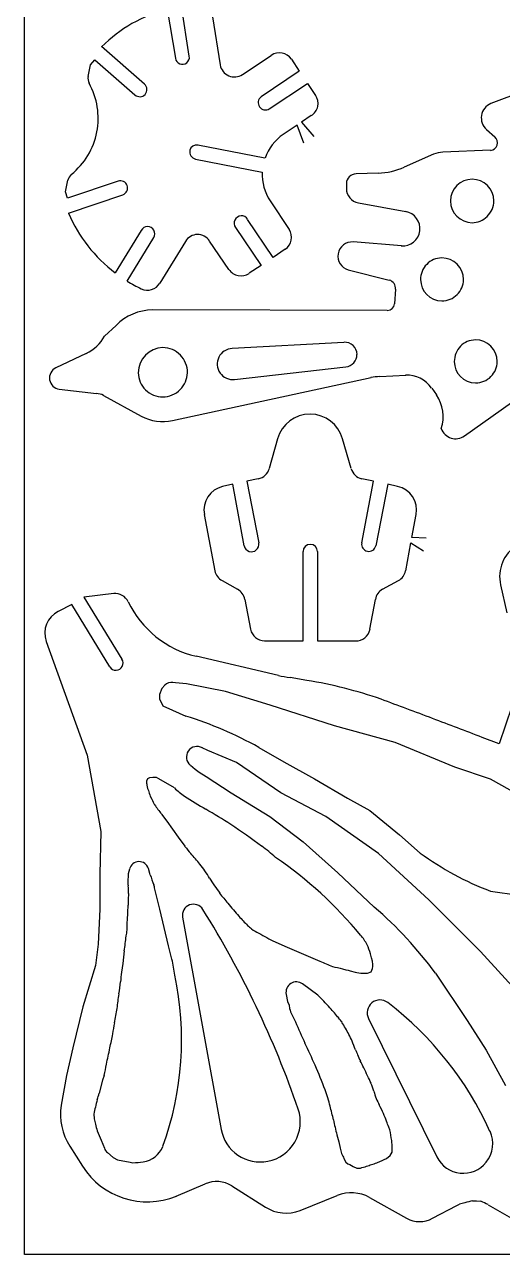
# Model space of a CAD drawing. Extents: x 106 to 274, y 170 to 453.
# Drawn here: x 106.3 to 162.5, y 170.4 to 314.9 of the extents above; entities that cross this region are included whole.
import ezdxf

# ---------------------------------------------------------------- set-up
doc = ezdxf.new("R2010")
doc.units = 0
doc.layers.add('CYAN', color=4, linetype='CONTINUOUS')

msp = doc.modelspace()

# ---------------------------------------------------------------- linework, layer by layer
at = {"layer": 'CYAN'}
for p, q in [((106.33, 170.42), (106.33, 452.96)), ((123.11, 316.74), (124.07, 310.96)), ((125.71, 311.19), (124.81, 317.08)), ((128.43, 315.83), (129.34, 310.17)), ((120.44, 307.9), (115.4, 312.32)), ((114.1, 310.17), (114.61, 310.79)), ((114.61, 310.79), (119.31, 306.65)), ((131.95, 309.03), (135.35, 311.3)), ((137.73, 310.85), (138.63, 309.43)), ((113.81, 308.81), (114.1, 310.17)), ((138.63, 309.43), (134.16, 306.43)), ((135.12, 305.01), (139.6, 308.01)), ((139.6, 308.01), (140.56, 306.6)), ((165.04, 307.11), (161.19, 305.63)), ((140.05, 304.22), (138.91, 303.45)), ((138.91, 303.45), (140.36, 301.75)), ((138.41, 303.11), (136.76, 302.01)), ((139.18, 300.99), (138.41, 303.11)), ((160.68, 302.57), (161.64, 301.72)), ((134.61, 299.23), (126.73, 300.76)), ((126.45, 299.12), (134.27, 297.59)), ((154.44, 299.68), (150.99, 298.15)), ((161.13, 300.14), (155.52, 299.91)), ((111.15, 295.26), (111.43, 296.62)), ((117.33, 296.51), (111.38, 294.53)), ((144.19, 296.23), (144.19, 295.66)), ((147.93, 297.47), (145.32, 297.36)), ((111.38, 294.53), (111.15, 295.26)), ((111.49, 292.77), (117.89, 294.92)), ((135.23, 294.19), (137.44, 290.84)), ((145.6, 293.96), (151.16, 292.94)), ((135.57, 287.56), (132.57, 292.03)), ((120.05, 290.73), (116.99, 285.74)), ((131.15, 291.07), (134.16, 286.59)), ((118.4, 284.78), (121.52, 289.88)), ((125.26, 289.43), (122.26, 284.55)), ((130.36, 286.14), (128.09, 289.48)), ((150.65, 288.92), (144.98, 289.37)), ((136.99, 288.52), (135.57, 287.56)), ((134.16, 286.59), (132.74, 285.69)), ((144.41, 286.08), (149.23, 284.89)), ((149.97, 283.82), (149.85, 282.12)), ((149, 281.32), (121.41, 281.38)), ((117.1, 279.57), (115.74, 278.32)), ((143.9, 277.58), (130.76, 276.85)), ((113.59, 276.28), (110.02, 274.58)), ((131.04, 273.22), (144.13, 274.69)), ((123.73, 268.4), (147.08, 273.45)), ((148.1, 273.56), (151.16, 273.73)), ((110.41, 272.09), (114.78, 271.58)), ((154.22, 272.2), (154.78, 271.41)), ((158.07, 266.59), (166.91, 272.88)), ((115.63, 271.35), (120.05, 268.91)), ((136.08, 266.25), (135.12, 262.74)), ((144.75, 262.74), (143.73, 266.25)), ((133.82, 261.55), (132.46, 261.26)), ((147.36, 261.26), (146, 261.55)), ((130.81, 260.92), (129.62, 260.64)), ((132.17, 253.67), (130.81, 260.92)), ((132.46, 261.26), (133.87, 254.01)), ((146, 254.01), (147.36, 261.26)), ((149.06, 260.92), (147.64, 253.67)), ((150.19, 260.64), (149.06, 260.92)), ((127.47, 257.35), (128.72, 250.72)), ((151.9, 254.67), (152.4, 257.35)), ((153.55, 254.57), (151.9, 254.67)), ((139.09, 242.51), (139.09, 252.99)), ((140.79, 252.99), (140.79, 242.51)), ((151.16, 250.72), (151.78, 254.04)), ((151.78, 254.04), (153.27, 253.07)), ((129.57, 249.59), (131.38, 248.57)), ((148.44, 248.57), (150.31, 249.59)), ((162.32, 249.08), (163.06, 245.79)), ((116.82, 248.06), (113.3, 247.66)), ((113.3, 247.66), (117.78, 240.35)), ((132.23, 247.38), (132.91, 243.87)), ((146.96, 243.87), (147.59, 247.38)), ((111.89, 246.76), (110.3, 245.96)), ((116.36, 239.45), (111.89, 246.76)), ((108.88, 242.45), (113.7, 229.08)), ((134.55, 242.51), (139.09, 242.51)), ((140.79, 242.51), (145.26, 242.51)), ((136.2, 238.43), (126.51, 240.69)), ((122.82, 237.29), (122.48, 236.9)), ((124.07, 237.58), (123.79, 237.63)), ((125.37, 237.46), (124.07, 237.58)), ((129.96, 236.56), (125.37, 237.46)), ((139.54, 237.86), (137.56, 238.2)), ((122.48, 236.9), (122.2, 236.22)), ((122.2, 236.22), (122.2, 235.71)), ((122.2, 235.71), (122.6, 234.86)), ((135.23, 234.97), (129.96, 236.56)), ((122.6, 234.86), (123.73, 234.35)), ((123.73, 234.35), (125.32, 233.67)), ((142.77, 232.53), (135.23, 234.97)), ((163.66, 234.78), (162.15, 230.41)), ((149.91, 230.55), (142.77, 232.53)), ((127.87, 229.64), (127.24, 229.93)), ((133.87, 229.98), (136.82, 228.28)), ((156.94, 227.66), (149.91, 230.55)), ((162.15, 230.41), (160.17, 231.17)), ((113.7, 229.08), (115.29, 220.12)), ((131.27, 228.23), (127.87, 229.64)), ((125.83, 227.89), (126.39, 227.43)), ((126.39, 227.43), (126.85, 227.09)), ((126.85, 227.09), (127.7, 226.58)), ((136.48, 224.66), (131.27, 228.23)), ((136.82, 228.28), (140.45, 226.3)), ((161.13, 226.24), (156.94, 227.66)), ((120.78, 226.3), (120.67, 226.02)), ((120.73, 225.56), (120.78, 225.17)), ((121.01, 226.41), (120.78, 226.3)), ((121.41, 226.47), (121.01, 226.41)), ((121.86, 226.47), (121.41, 226.47)), ((122.14, 226.3), (121.86, 226.47)), ((123.96, 225.22), (122.14, 226.3)), ((127.7, 226.58), (130.64, 224.66)), ((140.45, 226.3), (144.3, 224.03)), ((165.78, 223.64), (161.13, 226.24)), ((120.78, 225.17), (120.9, 224.94)), ((121.12, 224.26), (121.29, 223.92)), ((130.64, 224.66), (135.18, 221.88)), ((141.75, 221.88), (136.48, 224.66)), ((144.3, 224.03), (146.96, 222.56)), ((146.96, 222.56), (150.42, 219.73)), ((122.43, 222.16), (123.05, 221.31)), ((123.05, 221.31), (124.41, 219.44)), ((135.18, 221.88), (139.09, 218.88)), ((147.98, 217.52), (141.75, 221.88)), ((115.29, 220.12), (115.17, 215.08)), ((150.42, 219.73), (152.86, 217.57)), ((124.41, 219.44), (125.2, 218.37)), ((139.09, 218.88), (143.17, 215.25)), ((153.88, 212.08), (147.98, 217.52)), ((118.69, 215.7), (118.52, 215.14)), ((121.12, 215.02), (120.9, 215.76)), ((115.17, 215.08), (115.17, 211)), ((118.52, 214.74), (118.46, 214.51)), ((118.52, 215.14), (118.52, 214.74)), ((143.17, 215.25), (147.47, 211.23)), ((118.57, 212.81), (118.52, 212.13)), ((121.63, 213.61), (121.52, 213.83)), ((121.63, 213.49), (121.63, 213.61)), ((122.26, 211), (121.63, 213.49)), ((161.13, 213.1), (164.47, 212.64)), ((115.17, 211), (115, 206.86)), ((118.52, 212.13), (118.52, 211.45)), ((123.28, 206.69), (122.26, 211)), ((159.94, 206.01), (153.88, 212.08)), ((124.92, 210.04), (129.45, 185.1)), ((115, 206.86), (114.66, 204.37)), ((123.67, 205.11), (123.28, 206.69)), ((135.8, 207.15), (136.93, 206.64)), ((136.93, 206.64), (137.78, 206.3)), ((118.06, 206.07), (117.89, 204.6)), ((137.78, 206.3), (141.07, 204.88)), ((147.13, 205.28), (147.02, 205.73)), ((147.25, 204.88), (147.13, 205.28)), ((166, 199.38), (159.94, 206.01)), ((114.66, 204.37), (113.19, 199.5)), ((117.89, 204.6), (117.72, 203.58)), ((143.73, 203.97), (144.13, 203.86)), ((144.13, 203.86), (144.41, 203.8)), ((144.41, 203.8), (144.64, 203.75)), ((144.64, 203.75), (145.21, 203.58)), ((147.08, 203.63), (147.25, 204.03)), ((147.3, 204.48), (147.25, 204.88)), ((147.25, 204.03), (147.3, 204.26)), ((147.3, 204.26), (147.3, 204.48)), ((146.68, 203.46), (147.08, 203.63)), ((154.67, 203.46), (158.41, 197.91)), ((137.1, 200.97), (137.27, 200.12)), ((140.84, 200.86), (139.03, 202.22)), ((141.52, 200.18), (140.84, 200.86)), ((113.19, 199.5), (112, 194.68)), ((137.27, 200.12), (137.44, 199.72)), ((137.44, 199.72), (137.5, 199.33)), ((137.5, 199.33), (137.56, 199.1)), ((137.56, 199.1), (137.61, 198.93)), ((137.61, 198.93), (138.18, 197.74)), ((146.79, 198.14), (154.84, 181.87)), ((158.41, 197.91), (160.62, 194.4)), ((112, 194.68), (111.26, 191.45)), ((160.62, 194.4), (162.89, 190.26)), ((111.26, 191.45), (110.64, 187.94)), ((115.51, 190.88), (115.12, 189.35)), ((115.68, 191.45), (115.51, 190.88)), ((114.55, 186.18), (114.66, 185.73)), ((149.29, 185.05), (149.17, 185.39)), ((115.34, 183.86), (115.74, 182.89)), ((143.05, 184.48), (143.28, 183.63)), ((143.28, 183.63), (143.45, 182.89)), ((111.66, 183.12), (113.13, 180.8)), ((116.08, 182.38), (116.76, 181.82)), ((149.34, 182.04), (149.57, 182.44)), ((149.57, 182.44), (149.57, 182.89)), ((116.76, 181.82), (117.27, 181.53)), ((117.27, 181.53), (118.74, 181.25)), ((143.9, 181.7), (144.13, 181.25)), ((144.13, 181.25), (144.36, 181.08)), ((144.36, 181.08), (144.58, 180.97)), ((144.58, 180.97), (144.98, 180.74)), ((144.98, 180.74), (145.43, 180.57)), ((148.32, 181.42), (148.55, 181.53)), ((148.89, 181.7), (149.34, 182.04)), ((145.43, 180.57), (145.83, 180.57)), ((124.18, 177.28), (127.58, 178.7)), ((130.7, 178.47), (134.67, 175.98)), ((138.75, 175.58), (143.11, 177.34)), ((146.91, 177.11), (151.27, 174.68)), ((157.16, 176.15), (157.5, 176.32)), ((159.03, 176.72), (159.49, 176.72)), ((159.49, 176.72), (160, 176.66)), ((154.33, 174.68), (157.16, 176.15)), ((160.85, 176.26), (164.42, 174.22)), ((274.45, 170.42), (106.33, 170.42))]:
    msp.add_line(p, q, dxfattribs=at)
for centre, radius, start, end in [((127.7, 299.8), 17.55, 105.176, 134.495), ((124.89, 311.07), 0.829, 187.5859, 8.1207), ((136.31, 309.88), 1.71, 34.2157, 124.2157), ((131.02, 310.46), 1.7, 189.9174, 303.0855), ((114.95, 308.57), 1.16, 167.9443, 208.3159), ((106.51, 303.91), 8.48, 349.0246, 28.9789), ((119.88, 307.28), 0.842, 227.7263, 47.7263), ((134.67, 305.74), 0.857, 126.8467, 301.5847), ((139.15, 305.66), 1.7, 302.1023, 33.7082), ((161.87, 303.95), 1.82, 112.0298, 229.0455), ((106.49, 303.92), 8.5, 308.91, 348.9712), ((139.95, 297.32), 5.67, 124.1523, 160.2598), ((126.59, 299.93), 0.846, 80.1851, 165.6254), ((161.07, 301.03), 0.897, 273.8682, 50.494), ((126.62, 299.97), 0.867, 168.6901, 258.6901), ((155.59, 296.91), 3, 91.3272, 112.4501), ((147.73, 305.58), 8.11, 271.3891, 293.6685), ((112.51, 296.45), 1.09, 128.5597, 170.9274), ((117.61, 295.72), 0.842, 289.6538, 109.6538), ((139.94, 297.36), 5.67, 177.6701, 213.9683), ((145.32, 296.23), 1.13, 90, 180), ((158.98, 294.19), 2.55, 90, 180), ((158.98, 294.19), 2.55, 0, 90), ((145.9, 295.65), 1.71, 179.5336, 260.0776), ((158.98, 294.19), 2.55, 180, 270), ((158.99, 294.22), 2.54, 313.4126, 359.3287), ((127.64, 299.74), 17.59, 203.3446, 232.7246), ((131.84, 291.59), 0.857, 31.5847, 216.8467), ((150.81, 290.94), 2.03, 265.2575, 80.2939), ((158.94, 294.19), 2.56, 270.8865, 314.6155), ((120.8, 290.33), 0.851, 328.3654, 151.6713), ((136.02, 289.92), 1.7, 304.7523, 33.1658), ((126.69, 288.58), 1.67, 32.9344, 149.3571), ((144.87, 287.7), 1.68, 86.2817, 254.1535), ((131.78, 287.1), 1.71, 214.2157, 304.2157), ((155.43, 284.98), 2.52, 90.6365, 180.651), ((155.41, 284.95), 2.55, 0, 90), ((127.7, 299.68), 17.56, 238.0506, 244.1762), ((148.93, 283.9), 1.04, 355.5299, 73.2308), ((155.41, 284.95), 2.49, 180, 270), ((155.42, 284.98), 2.54, 315.2002, 359.2979), ((120.78, 285.4), 1.7, 244.2385, 329.9669), ((149, 282.18), 0.851, 269.932, 356.1181), ((155.45, 284.95), 2.49, 268.958, 315.2609), ((121.4, 275.37), 6.01, 89.9517, 135.7156), ((111.55, 280.59), 4.77, 295.3214, 331.5822), ((143.99, 276.14), 1.45, 1.1249, 93.2803), ((159.4, 275.35), 2.52, 90.6365, 180.651), ((159.37, 275.32), 2.55, 0, 90), ((122.65, 274.01), 2.95, 91.1071, 180.0054), ((122.57, 274.04), 2.92, 359.4383, 89.4491), ((130.81, 275.03), 1.82, 91.7996, 277.1347), ((143.95, 276.16), 1.48, 276.7938, 0.2133), ((110.58, 273.39), 1.32, 115.4868, 262.5921), ((159.37, 275.32), 2.49, 180, 270), ((159.39, 275.35), 2.54, 315.2002, 359.2979), ((122.57, 274.04), 2.86, 180.5616, 270.5729), ((122.6, 274.08), 2.89, 314.8629, 358.7399), ((148.26, 267.44), 6.12, 91.5328, 101.1476), ((151.31, 270.22), 3.51, 34.2799, 92.59), ((159.42, 275.31), 2.49, 268.958, 315.2609), ((122.61, 274.02), 2.84, 269.7158, 315.5239), ((114.6, 269.2), 2.38, 64.4382, 85.699), ((151.04, 268.85), 4.53, 341.8824, 34.3779), ((122.57, 273.62), 5.34, 241.7516, 282.4821), ((139.91, 265.16), 3.98, 89.674, 164.0658), ((139.92, 265.18), 3.96, 15.6375, 89.8061), ((157.02, 268.02), 1.77, 198.9793, 306.3127), ((133.5, 263.21), 1.69, 280.9474, 343.8475), ((146.39, 263.2), 1.7, 195.8268, 256.8376), ((130.26, 257.88), 2.83, 102.8898, 190.6468), ((149.62, 257.87), 2.83, 349.4807, 78.3542), ((133.02, 253.84), 0.867, 191.3099, 11.3099), ((139.94, 252.99), 0.85, 90, 180), ((139.94, 252.99), 0.85, 0, 90), ((146.82, 253.85), 0.839, 168.7026, 347.9186), ((166.52, 250.06), 4.31, 121.8136, 193.1452), ((130.36, 251.07), 1.68, 191.8647, 241.8751), ((149.45, 251.12), 1.75, 299.2242, 347.036), ((130.58, 247.1), 1.67, 9.5789, 61.4964), ((149.3, 247.06), 1.74, 119.6418, 169.2829), ((116.98, 246.37), 1.7, 25.4601, 95.4623), ((129.22, 252.26), 11.88, 205.7659, 256.8155), ((111.55, 243.42), 2.84, 116.1235, 199.9553), ((134.57, 244.2), 1.69, 191.231, 269.5476), ((145.28, 244.22), 1.72, 269.3081, 348.0116), ((117.08, 239.89), 0.841, 211.5788, 33.6597), ((156.65, 356.97), 120.3, 260.2093, 260.866), ((123.64, 236.51), 1.13, 82.6619, 136.2182), ((130.57, 184.09), 54.52, 71.0528, 80.5249), ((-149.24, -569.41), 858.27, 69.28659, 69.71872), ((111.45, 189.69), 46.12, 60.9128, 72.5069), ((-366.49, -1150.93), 1479.04, 69.14041, 69.38218), ((126.62, 228.85), 1.25, 59.9241, 230.5202), ((121.92, 225.94), 1.25, 176.6042, 197.6458), ((141.41, 231.4), 21.51, 197.4801, 199.3898), ((130.58, 232.2), 9.62, 226.4445, 235.5735), ((148.88, 260.14), 43.02, 236.5166, 240.4138), ((126.74, 226.22), 5.92, 202.8816, 210.2485), ((138.07, 234.52), 19.93, 214.4616, 218.3071), ((98.87, 172.68), 57.73, 56.6752, 60.1098), ((78.91, 143.57), 93.03, 53.5226, 56.2534), ((134.66, 225.23), 11.69, 215.9903, 221.3294), ((121.58, 200.75), 21.69, 48.81, 54.3539), ((106.61, 199.79), 26.19, 39.0128, 42.6174), ((109.1, 177.8), 47.51, 39.3707, 55.7265), ((173.6, 246.02), 35.2, 233.9045, 249.2602), ((119.8, 215.42), 1.15, 17.245, 165.6926), ((115, 206.81), 15.25, 30.8391, 38.3455), ((123.11, 214.45), 4.65, 179.1773, 188.9939), ((214.11, 245.36), 97.81, 198.0675, 198.8024), ((143.79, 223.98), 18.27, 210.7856, 217.4433), ((112, 212.86), 6.57, 359.6137, 7.539), ((156.07, 233.57), 33.86, 217.6953, 220.2867), ((-80.95, 220.02), 199.65, 356.8735, 357.5411), ((126.2, 210.26), 1.3, 32.0553, 189.6537), ((180.96, 253.56), 65.77, 219.5506, 221.3016), ((116.87, 175.64), 46.93, 36.3554, 49.3061), ((31.36, 150.65), 113.31, 18.9707, 32.1493), ((151.89, 228.4), 27.33, 221.8969, 225.0068), ((94.6, 212.13), 24.07, 349.7173, 351.358), ((105.14, 208.82), 13.26, 358.6536, 1.3464), ((136.25, 212.82), 5.25, 225.5245, 232.1037), ((136.4, 213.34), 5.76, 234.0958, 243.9766), ((148.27, 233.04), 28.74, 239.9292, 244.2762), ((-53.19, 229.06), 172.79, 352.3539, 352.9413), ((143.79, 205.84), 2.93, 31.5348, 45.7848), ((142.94, 204.99), 4.1, 26.3466, 35.5809), ((135.92, 202.25), 11.63, 17.3976, 23.0522), ((104.69, 200.69), 19.49, 7.5101, 13.0995), ((156.4, 237.14), 35.71, 244.574, 245.8757), ((145.1, 212.02), 8.17, 246.1941, 251.7309), ((147.75, 223.47), 19.9, 254.8466, 258.3684), ((8.35, 214.84), 109.96, 352.7855, 353.529), ((180.79, 196.7), 63.44, 173.7751, 174.8037), ((88.26, 195.65), 36.55, 339.959, 11.9845), ((138.31, 201.21), 1.23, 54.5861, 191.2244), ((146.4, 209.47), 6.01, 258.5174, 267.2326), ((146.4, 205.62), 2.17, 262.5041, 277.4959), ((45.36, 209.77), 72.61, 351.7286, 353.0821), ((88.66, 150.36), 72.64, 42.4519, 43.3059), ((148.14, 198.81), 1.51, 52.5873, 206.458), ((124.92, 168.5), 39.69, 24.364, 52.5357), ((46.27, 210.28), 71.78, 349.8499, 351.2255), ((108.15, 169.12), 45.6, 39.6166, 41.586), ((137.26, 193.11), 7.88, 35.5251, 40.2248), ((49.73, 208.64), 68.1, 349.5777, 350.6907), ((296.61, 268.25), 173.41, 203.9915, 204.8964), ((139.24, 194.64), 5.37, 26.0562, 34.4567), ((121.58, 184.37), 25.8, 25.4937, 29.3214), ((7.57, 218.05), 111.28, 347.8786, 348.7427), ((-30.56, 116.12), 187.4, 24.0997, 24.9758), ((108.6, 180.79), 39.12, 20.4491, 22.0519), ((-42.82, 226.45), 162.32, 348.0192, 348.7135), ((155.58, 198.25), 10.99, 200.2103, 203.3925), ((173.32, 206.29), 30.47, 204.0122, 205.5381), ((39.41, 208.72), 78.21, 347.2466, 348.2238), ((96.98, 173.03), 47.73, 20.504, 24.2563), ((111.82, 175.65), 38.24, 25.9006, 27.2295), ((98.85, 169.47), 52.61, 24.6214, 25.7808), ((102.21, 170.12), 49.3, 24.4718, 25.562), ((100.89, 193.33), 14.77, 341.4017, 344.3928), ((123.28, 183.29), 19.52, 13.4404, 19.3387), ((138.75, 187.07), 9.02, 16.1938, 22.6863), ((155.51, 191.81), 8.4, 195.3772, 201.4927), ((117.39, 186.85), 6.83, 170.8392, 213.074), ((134.27, 183.29), 20.1, 164.6315, 167.296), ((163.01, 195.35), 16.68, 203.3811, 206.1692), ((113.41, 170.04), 39.01, 25.7275, 27.4026), ((118.69, 186.43), 4.23, 162.3975, 173.413), ((117.95, 186.81), 3.46, 178.2653, 190.5321), ((134.04, 186), 4.72, 281.1552, 18.3319), ((115.06, 180.18), 28.26, 12.3778, 15.6947), ((108.83, 171.56), 42.61, 19.905, 21.2071), ((124.97, 188.24), 10.61, 193.7169, 198.1738), ((134.05, 185.95), 4.67, 190.4269, 281.1094), ((176.09, 192.86), 34.08, 191.2105, 194.2382), ((129.34, 177.52), 21.34, 21.6309, 23.6088), ((120.28, 179.13), 29.61, 9.0787, 11.531), ((128.09, 189.86), 14.09, 200.4584, 205.2089), ((142.54, 182.91), 7.03, 359.8706, 7.2821), ((157.96, 183.43), 3.44, 320.7454, 25.0046), ((116.81, 183.24), 1.13, 197.9093, 229.4708), ((119.96, 184.1), 2.81, 276.4012, 339.5421), ((152.8, 185.11), 9.61, 193.3282, 197.182), ((151.67, 185.94), 8.85, 204.5138, 208.6163), ((120.75, 185.61), 9.01, 212.2875, 292.4365), ((120.26, 189.3), 8.19, 259.3322, 261.7436), ((118.9, 189.41), 8.22, 271.2693, 279.6114), ((144.14, 187.37), 7.01, 283.9512, 290.2542), ((138.7, 208.06), 28.37, 286.1019, 287.2966), ((134.56, 216.5), 37.69, 289.479, 290.4872), ((144.19, 190.94), 10.38, 290.1167, 293.4861), ((143.27, 192.52), 12.19, 295.6717, 297.4584), ((157.93, 183.4), 3.45, 206.3093, 321.3803), ((128.92, 175.59), 3.39, 58.4057, 113.275), ((144.77, 173.2), 4.46, 61.3289, 111.838), ((163.96, 153.88), 23.35, 104.4624, 106.0478), ((160.14, 170.36), 6.45, 99.881, 108.1915), ((157.77, 170.78), 6.29, 60.7087, 69.2575), ((137.09, 179.78), 4.51, 237.4011, 291.493), ((152.8, 177.45), 3.17, 241.1443, 298.8557)]:
    msp.add_arc(centre, radius, start, end, dxfattribs=at)

doc.saveas('drawing.dxf')
